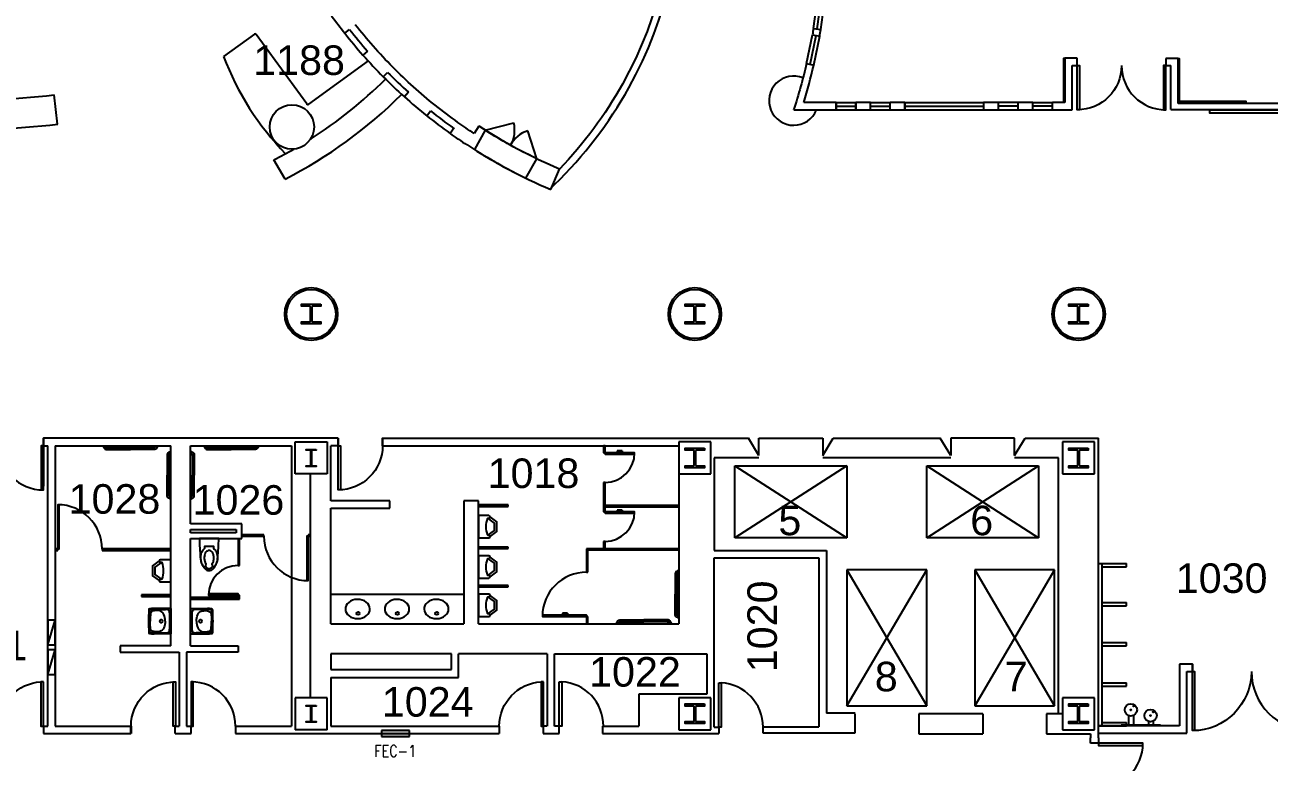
# Model space of a CAD drawing. Header units: inches. Extents: x 283 to 7662, y 1515 to 4754.
# Drawn here: x 5050 to 6062, y 3058 to 3657 of the extents above; entities that cross this region are included whole.
import ezdxf
from ezdxf.enums import TextEntityAlignment as Align

# ---------------------------------------------------------------- set-up
doc = ezdxf.new("R2010")
doc.units = ezdxf.units.IN
doc.header["$LTSCALE"] = 150
doc.header["$MEASUREMENT"] = 0
doc.layers.get('0').update_dxf_attribs({"linetype": 'CONTINUOUS'})
for name, color, linetype in [('A-ANNO-TEXT', 4, 'CONTINUOUS'), ('A-ANNO-TEXT-STAIR', 4, 'CONTINUOUS'), ('A-COLS', 5, 'CONTINUOUS'), ('A-DOOR', 2, 'CONTINUOUS'), ('A-FLOR-CASE', 3, 'CONTINUOUS'), ('A-FLOR-EVTR', 2, 'CONTINUOUS'), ('A-FLOR-PFIX', 2, 'CONTINUOUS'), ('A-GLAZ', 2, 'CONTINUOUS'), ('A-GLAZ-SILL', 1, 'CONTINUOUS'), ('A-WALL-FULL', 6, 'CONTINUOUS'), ('A-WALL-PRHT', 3, 'CONTINUOUS'), ('E-PANL', 2, 'CONTINUOUS'), ('X-EQPM-PROT', 2, 'CONTINUOUS')]:
    doc.layers.add(name, color=color, linetype=linetype)
doc.styles.add('ARIAL', font='arial.ttf')
doc.styles.add('ROMANS', font='romans')
doc.styles.get("Standard").update_dxf_attribs({"font": 'SIMPLEX.shx', "height": 9})

# ---------------------------------------------------------------- blocks, each defined once
blk = doc.blocks.new('3DOOR')
blk.add_lwpolyline([(0, 36), (2, 36), (2, 0), (0, 0)], close=True)
blk.add_arc((-0.1, 0), 36.1, 0.0689, 86.658)
blk = doc.blocks.new('TRA_Lav2')
for p, q in [((-10.2, 0), (-10.2, -13.7)), ((-10.2, 0), (10.2, 0)), ((10.2, 0), (10.2, -13.7)), ((-9.5, -13.7), (-9.5, -4.4)), ((9.5, -13.7), (9.5, -4.4)), ((9.5, -13.7), (9.5, -4.4))]:
    blk.add_line(p, q)
for points in [[(0, -4.7, 0.096281), (-5.4, -5.7, 0.241749), (-8.3, -9.1, 0.139337), (-8.1, -15.2, 0.293749), (-6.4, -16.6, 0.028065), (0, -16.9)], [(0, -4.7, -0.096281), (5.4, -5.7, -0.241749), (8.3, -9.1, -0.139337), (8.1, -15.2, -0.293749), (6.4, -16.6, -0.028065), (0, -16.9)]]:
    blk.add_lwpolyline(points, format="xyb")
blk.add_circle((0, -8), 1.25)
for centre, radius, start, end in [((-3.1, -4.4), 6.41, 162.4135, 180), ((-7.3, -3), 2, 92.7884, 162.4135), ((-0.3, -147.5), 146.6, 87.0029, 92.7884), ((7.3, -3.1), 2, 17.2242, 87.0029), ((3.1, -4.4), 6.41, 0, 17.5865), ((3.1, -4.4), 6.41, 0, 17.2242), ((11.8, -13.7), 22.1, 180, 189.2025), ((-9, -17.1), 1, 189.2025, 267.5394), ((11.8, -13.7), 21.3, 180, 187.4822), ((-8.3, -16.3), 1, 187.4822, 267.7099), ((0, 191.9), 210.1, 267.5394, 272.4606), ((0, 191.9), 209.4, 267.7099, 272.2901), ((8.3, -16.3), 1, 272.2901, 352.5178), ((8.3, -16.3), 1, 272.2901, 352.5178), ((9, -17.1), 1, 272.4606, 350.7975), ((9, -17.1), 1, 272.4606, 350.7975), ((-11.8, -13.7), 21.3, 352.5178, 0), ((-11.8, -13.7), 21.3, 352.5178, 0), ((-11.8, -13.7), 22.1, 350.7975, 0), ((-11.8, -13.7), 22.1, 350.7975, 0)]:
    blk.add_arc(centre, radius, start, end)
blk = doc.blocks.new('TRA_FIRE_EXT_CAB')
blk.add_hatch(color=256).paths.add_polyline_path([(-0.25, -1.19), (0.25, -1.19), (0.25, 1.19), (-0.25, 1.19)])
for p, q in [((-0.25, 1.19), (-0.25, -1.19)), ((0.25, 1.19), (-0.25, 1.19)), ((0.25, -1.19), (0.25, 1.19)), ((-0.25, -1.19), (0.25, -1.19))]:
    blk.add_line(p, q)
at = {"color": 0, "linetype": 'ByBlock', "width": 0.8, "flags": 4}
blk.add_attdef('FIRE', text='', height=1, rotation=90, dxfattribs=at).set_placement((1.96, 0.01), align=Align.CENTER)
blk = doc.blocks.new('I_PLUMB_WC_FLUSH - WALL_P')
for p, q in [((0, 7.9), (0, -7.9)), ((20.7, -2.5), (20.7, -2.5)), ((23.4, -3.6), (23.4, -3.6))]:
    blk.add_line(p, q)
for points in [[(15.8, -6.9, -0.074934), (12.1, -6.3, -0.085426), (9.3, -4.9, -0.066386), (7.9, -3.5), (6.3, -3.5), (6.3, 3.5), (7.9, 3.5, -0.066386), (9.3, 4.9, -0.085426), (12.1, 6.3, -0.111314), (17.6, 6.8)], [(23.3, 4, -0.562484), (23.1, 3.2), (20.9, 2.5, -0.238976), (20.4, 2.5, 0.08035), (18.6, 3.5, 0.074934), (15.8, 3.9, 0.074934), (13, 3.5, 0.085426), (11, 2.5, 0.066386), (10.2, 1.6, 0.330534), (10.2, -1.6, 0.066386), (11, -2.5, 0.085426), (13, -3.5, 0.074934), (15.8, -3.9, 0.074934), (18.6, -3.5, 0.08035), (20.4, -2.5, -0.238976), (20.9, -2.5), (23.1, -3.2, -0.549653), (23.3, -4)]]:
    blk.add_lwpolyline(points, format="xyb")
for centre, radius, start, end in [((-4.5, -220.8), 228.7, 84.9748, 88.8652), ((15.1, -6.9), 14, 48.3948, 88.5522), ((15.8, -5.5), 12.4, 72.8584, 90), ((16.6, -2.8), 9.56, 53.3275, 72.8584), ((17.9, -1.1), 7.43, 43.4258, 53.3275), ((15.3, -6.6), 12, 47.5091, 53.1208), ((21.4, 0), 3.07, 312.4904, 47.5096), ((21.3, 0), 4.72, 312.1938, 48.1115), ((-4.5, 220.8), 228.7, 271.1348, 275.0252), ((15.1, 6.9), 13.9, 271.5086, 311.8235), ((15.8, 5.5), 12.4, 270, 287.1416), ((16.6, 2.8), 9.56, 287.1416, 306.6725), ((17.9, 1.1), 7.43, 306.6725, 316.5742), ((15.3, 6.6), 12, 306.8792, 312.4909)]:
    blk.add_arc(centre, radius, start, end)
blk = doc.blocks.new('*U86')
at = {"layer": 'A-FLOR-PFIX', "color": 2, "linetype": 'Continuous', "lineweight": -3}
blk.add_blockref('I_PLUMB_WC_FLUSH - WALL_P', (0, 0), dxfattribs=at)
blk = doc.blocks.new('I_PLUMB_URINAL_WALL-HUNG_P')
at = {"color": 0, "linetype": 'ByBlock', "lineweight": -2}
blk.add_lwpolyline([(8.5, -7), (7.8, -7, -0.317923), (7.4, -6.7, -0.171412), (7.4, 6.7, -0.317923), (7.8, 7), (8.5, 7, 1), (8.5, 9), (0, 9), (0, -9), (8.5, -9, 1)], format="xyb", close=True, dxfattribs=at)
for points in [[(7.6, -6.9), (13, -3), (13, 3), (7.6, 6.9)], [(9.5, -8), (15, -4), (15, 4), (9.5, 8)]]:
    blk.add_lwpolyline(points, dxfattribs=at)
at = {"color": 0, "linetype": 'ByBlock', "lineweight": -2, "flags": 9}
for tag, p in [('FU_HOT', (0, -9)), ('FU_COLD', (0, -9)), ('FIXT_CODE', (0.1, -9)), ('FU_TOTAL', (0.1, -9)), ('FU_WASTE', (0.1, -9))]:
    blk.add_attdef(tag, p, '', height=0.01, rotation=90, dxfattribs=at)

msp = doc.modelspace()

# ---------------------------------------------------------------- linework, layer by layer
at = {"layer": 'A-COLS'}
for p, q in [((5270, 3292), (5270, 3318)), ((5270, 3318), (5296, 3318)), ((5296, 3318), (5296, 3292)), ((5608, 3318), (5582, 3318)), ((5582, 3318), (5582, 3292)), ((5608, 3292), (5608, 3318)), ((5894, 3318), (5894, 3292)), ((5920, 3318), (5894, 3318)), ((5920, 3292), (5920, 3318)), ((5296, 3292), (5270, 3292)), ((5582, 3292), (5608, 3292)), ((5894, 3292), (5920, 3292)), ((5270, 3110), (5270, 3084)), ((5296, 3110), (5270, 3110)), ((5296, 3084), (5296, 3110)), ((5582, 3110), (5582, 3084)), ((5608, 3110), (5582, 3110)), ((5608, 3084), (5608, 3110)), ((5894, 3110), (5894, 3084)), ((5920, 3110), (5894, 3110)), ((5920, 3084), (5920, 3110)), ((5296, 3084), (5270, 3084)), ((5582, 3084), (5608, 3084)), ((5894, 3084), (5920, 3084))]:
    msp.add_line(p, q, dxfattribs=at)
for points in [[(5290.9, 3430), (5290.9, 3428.3), (5284.2, 3428.3, 0.414214), (5283.5, 3427.6), (5283.5, 3416.4, 0.414214), (5284.2, 3415.7), (5290.9, 3415.7), (5290.9, 3414), (5275.1, 3414), (5275.1, 3415.7), (5281.8, 3415.7, 0.414214), (5282.5, 3416.4), (5282.5, 3427.6, 0.414214), (5281.8, 3428.3), (5275.1, 3428.3), (5275.1, 3430)], [(5602.9, 3430), (5602.9, 3428.3), (5596.2, 3428.3, 0.414214), (5595.5, 3427.6), (5595.5, 3416.4, 0.414214), (5596.2, 3415.7), (5602.9, 3415.7), (5602.9, 3414), (5587.1, 3414), (5587.1, 3415.7), (5593.8, 3415.7, 0.414214), (5594.5, 3416.4), (5594.5, 3427.6, 0.414214), (5593.8, 3428.3), (5587.1, 3428.3), (5587.1, 3430)], [(5914.9, 3430), (5914.9, 3428.3), (5908.2, 3428.3, 0.414214), (5907.5, 3427.6), (5907.5, 3416.4, 0.414214), (5908.2, 3415.7), (5914.9, 3415.7), (5914.9, 3414), (5899.1, 3414), (5899.1, 3415.7), (5905.8, 3415.7, 0.414214), (5906.5, 3416.4), (5906.5, 3427.6, 0.414214), (5905.8, 3428.3), (5899.1, 3428.3), (5899.1, 3430)], [(5287, 3311.8), (5287, 3311.3), (5283.9, 3311.3, 0.414214), (5283.2, 3310.5), (5283.2, 3299.5, 0.414214), (5283.9, 3298.7), (5287, 3298.7), (5287, 3298.2), (5279, 3298.2), (5279, 3298.7), (5282.1, 3298.7, 0.414214), (5282.8, 3299.5), (5282.8, 3310.5, 0.414214), (5282.1, 3311.3), (5279, 3311.3), (5279, 3311.8)], [(5602.9, 3313), (5602.9, 3311.3), (5596.2, 3311.3, 0.414214), (5595.5, 3310.6), (5595.5, 3299.4, 0.414214), (5596.2, 3298.7), (5602.9, 3298.7), (5602.9, 3297), (5587.1, 3297), (5587.1, 3298.7), (5593.8, 3298.7, 0.414214), (5594.5, 3299.4), (5594.5, 3310.6, 0.414214), (5593.8, 3311.3), (5587.1, 3311.3), (5587.1, 3313)], [(5914.9, 3313), (5914.9, 3311.3), (5908.2, 3311.3, 0.414214), (5907.5, 3310.6), (5907.5, 3299.4, 0.414214), (5908.2, 3298.7), (5914.9, 3298.7), (5914.9, 3297), (5899.1, 3297), (5899.1, 3298.7), (5905.8, 3298.7, 0.414214), (5906.5, 3299.4), (5906.5, 3310.6, 0.414214), (5905.8, 3311.3), (5899.1, 3311.3), (5899.1, 3313)], [(5287, 3103.8), (5287, 3103.3), (5283.9, 3103.3, 0.414214), (5283.2, 3102.5), (5283.2, 3091.5, 0.414214), (5283.9, 3090.7), (5287, 3090.7), (5287, 3090.2), (5279, 3090.2), (5279, 3090.7), (5282.1, 3090.7, 0.414214), (5282.8, 3091.5), (5282.8, 3102.5, 0.414214), (5282.1, 3103.3), (5279, 3103.3), (5279, 3103.8)], [(5602.9, 3105), (5602.9, 3103.3), (5596.2, 3103.3, 0.414214), (5595.5, 3102.6), (5595.5, 3091.4, 0.414214), (5596.2, 3090.7), (5602.9, 3090.7), (5602.9, 3089), (5587.1, 3089), (5587.1, 3090.7), (5593.8, 3090.7, 0.414214), (5594.5, 3091.4), (5594.5, 3102.6, 0.414214), (5593.8, 3103.3), (5587.1, 3103.3), (5587.1, 3105)], [(5914.9, 3105), (5914.9, 3103.3), (5908.2, 3103.3, 0.414214), (5907.5, 3102.6), (5907.5, 3091.4, 0.414214), (5908.2, 3090.7), (5914.9, 3090.7), (5914.9, 3089), (5899.1, 3089), (5899.1, 3090.7), (5905.8, 3090.7, 0.414214), (5906.5, 3091.4), (5906.5, 3102.6, 0.414214), (5905.8, 3103.3), (5899.1, 3103.3), (5899.1, 3105)]]:
    msp.add_lwpolyline(points, format="xyb", close=True, dxfattribs=at)
for centre, radius in [((5283, 3422), 21.5), ((5283, 3422), 20), ((5595, 3422), 21.5), ((5595, 3422), 20), ((5907, 3422), 21.5), ((5907, 3422), 20)]:
    msp.add_circle(centre, radius, dxfattribs=at)
at = {"layer": 'A-DOOR'}
msp.add_line((5065.3, 3318), (5065.3, 3282), dxfattribs=at)
for points in [[(5905.9, 3624), (5907.6, 3624), (5907.6, 3588), (5905.9, 3588)], [(5977.9, 3624), (5976.1, 3624), (5976.1, 3588), (5977.9, 3588)], [(5065.3, 3315), (5063.6, 3315), (5063.6, 3279), (5065.3, 3279)], [(5305.1, 3315), (5306.8, 3315), (5306.8, 3279), (5305.1, 3279)], [(5999.5, 3131.3), (6001.2, 3131.3), (6001.2, 3083.3), (5999.5, 3083.3)], [(5172.6, 3087), (5170.8, 3087), (5170.8, 3123), (5172.6, 3123)], [(5185.5, 3087), (5187.2, 3087), (5187.2, 3123), (5185.5, 3123)], [(5923.3, 3073), (5923.3, 3071.3), (5959.3, 3071.3), (5959.3, 3073)]]:
    msp.add_lwpolyline(points, close=True, dxfattribs=at)
at = {"layer": 'A-DOOR', "extrusion": (0, 0, -1)}
for centre, radius, start, end in [((-5905.9, 3624), 36, 180, 270), ((-5305.1, 3315), 36, 180, 270), ((-5999.5, 3131.3), 48, 180, 270), ((-5172.6, 3087), 36, 0, 90)]:
    msp.add_arc(centre, radius, start, end, dxfattribs=at)
at = {"layer": 'A-DOOR'}
for centre, radius, start, end in [((5977.9, 3624), 36, 180, 270), ((5065.3, 3315), 36, 180, 270), ((6095.5, 3131.3), 48, 180, 270), ((5185.5, 3087), 36, 0, 90), ((5923.3, 3073), 36, 270, 0)]:
    msp.add_arc(centre, radius, start, end, dxfattribs=at)
at = {"layer": 'A-FLOR-CASE'}
for p, q in [((5236.9, 3649.6), (5211.8, 3631.4)), ((5279.4, 3592.9), (5238.3, 3649.4)), ((5329.4, 3627.8), (5280.8, 3592.6)), ((5424.5, 3571.5), (5447.7, 3577.4)), ((5466.4, 3548.2), (5459.1, 3571.1)), ((5261.8, 3531.8), (5252.7, 3547.3)), ((5923.2, 3219.1), (5946, 3219.1)), ((5926.2, 3087.3), (5926.2, 3219.1)), ((5946, 3216.4), (5946, 3219.1)), ((5926.2, 3216.4), (5946, 3216.4)), ((5926.2, 3187.5), (5946, 3187.5)), ((5946, 3184.7), (5946, 3187.5)), ((5926.2, 3184.7), (5946, 3184.7)), ((5926.2, 3155), (5946, 3155)), ((5926.2, 3152.3), (5946, 3152.3)), ((5946, 3152.3), (5946, 3155)), ((5926.2, 3122.3), (5946, 3122.3)), ((5926.2, 3119.5), (5946, 3119.5)), ((5946, 3119.5), (5946, 3122.3)), ((5923.2, 3087.3), (5946, 3087.3)), ((5926.2, 3090), (5946, 3090)), ((5946, 3087.3), (5946, 3090))]:
    msp.add_line(p, q, dxfattribs=at)
for points in [[(5895.9, 3594.2), (5894.9, 3594.2), (5894.9, 3630), (5895.9, 3630)], [(5988.9, 3594.2), (5987.9, 3594.2), (5987.9, 3629.9), (5988.9, 3629.9)], [(5988.9, 3594.2), (5988.9, 3595.2), (6043, 3595.2), (6043, 3594.2)], [(6397.6, 3585.2), (6013.6, 3585.2), (6013.6, 3588), (6397.6, 3588)]]:
    msp.add_lwpolyline(points, close=True, dxfattribs=at)
msp.add_lwpolyline([(5466.4, 3548.2, -0.029593), (5424.5, 3571.5), (5415.8, 3555.8, 0.031228), (5457.6, 3532.5)], format="xyb", close=True, dxfattribs=at)
msp.add_circle((5267.4, 3574.1), 18, dxfattribs=at)
for centre, radius, start, end in [((5237.5, 3648.8), 1, 36, 124.8691), ((5639.5, 3910.8), 419.8, 218.3479, 221.5104), ((5426.6, 3712.6), 229.6, 200.7158, 224.2733), ((5092.3, 3864.5), 355.4, 302.3578, 314.9577), ((5639.5, 3910.8), 419.8, 224.7978, 228.0373), ((5092.3, 3864.5), 373.4, 296.988, 315.012), ((5280.2, 3593.4), 1, 211.5122, 306), ((5639.5, 3910.8), 419.8, 231.2856, 234.5404), ((5424.5, 3571.5), 24, 329.1971, 14.1971), ((5466.4, 3548.2), 24, 107.586, 152.586), ((5062.9, 3917.5), 416, 297.1456, 299.7017)]:
    msp.add_arc(centre, radius, start, end, dxfattribs=at)
at = {"layer": 'A-FLOR-EVTR'}
for p, q in [((5627.5, 3298.5), (5718.5, 3298.5)), ((5627.5, 3240), (5627.5, 3298.5)), ((5627.5, 3298.5), (5718.5, 3240)), ((5718.5, 3298.5), (5627.5, 3240)), ((5718.5, 3298.5), (5718.5, 3240)), ((5783.5, 3298.5), (5874.5, 3298.5)), ((5783.5, 3240), (5783.5, 3298.5)), ((5783.5, 3240), (5874.5, 3298.5)), ((5783.5, 3298.5), (5874.5, 3240)), ((5874.5, 3298.5), (5874.5, 3240)), ((5718.5, 3240), (5627.5, 3240)), ((5874.5, 3240), (5783.5, 3240)), ((5718.5, 3214), (5718.5, 3103.5)), ((5783.5, 3214), (5718.5, 3214)), ((5718.5, 3214), (5783.5, 3103.5)), ((5718.5, 3103.5), (5783.5, 3214)), ((5783.5, 3103.5), (5783.5, 3214)), ((5822.5, 3214), (5822.5, 3103.5)), ((5887.5, 3214), (5822.5, 3214)), ((5887.5, 3214), (5822.5, 3103.5)), ((5822.5, 3214), (5887.5, 3103.5)), ((5887.5, 3103.5), (5887.5, 3214)), ((5718.5, 3103.5), (5783.5, 3103.5)), ((5822.5, 3103.5), (5887.5, 3103.5))]:
    msp.add_line(p, q, dxfattribs=at)
at = {"layer": 'A-FLOR-PFIX'}
for p, q in [((5522, 3315), (5520.8, 3315)), ((5520.8, 3315), (5520.8, 3309.1)), ((5520.8, 3309.1), (5522, 3309.1)), ((5522, 3309.1), (5522, 3315)), ((5531.8, 3310.9), (5531.8, 3309.9)), ((5535.8, 3310.9), (5531.8, 3310.9)), ((5531.8, 3310.9), (5531.8, 3309.9)), ((5535.8, 3310.9), (5531.8, 3310.9)), ((5535.8, 3309.9), (5531.8, 3309.9)), ((5535.8, 3309.9), (5531.8, 3309.9)), ((5533.3, 3309.9), (5533.3, 3309.1)), ((5533.3, 3309.9), (5533.3, 3309.1)), ((5534.3, 3309.9), (5534.3, 3309.1)), ((5534.3, 3309.9), (5534.3, 3309.1)), ((5535.8, 3310.9), (5535.8, 3309.9)), ((5535.8, 3310.9), (5535.8, 3309.9)), ((5522, 3285.1), (5520.8, 3285.1)), ((5520.8, 3285.1), (5520.8, 3266.4)), ((5522, 3266.4), (5522, 3285.1)), ((5443.1, 3266.9), (5419.1, 3266.9)), ((5419.1, 3266.9), (5419.1, 3265.6)), ((5419.1, 3265.6), (5443.1, 3265.6)), ((5443.1, 3265.6), (5443.1, 3266.9)), ((5582, 3266.4), (5520.8, 3266.4)), ((5520.8, 3266.4), (5522, 3266.4)), ((5520.8, 3266.4), (5520.8, 3261.2)), ((5520.8, 3261.2), (5522, 3261.2)), ((5522, 3265.2), (5582, 3265.2)), ((5522, 3261.2), (5522, 3265.2)), ((5531.8, 3262.5), (5531.8, 3261.5)), ((5535.8, 3262.5), (5531.8, 3262.5)), ((5531.8, 3262.5), (5531.8, 3261.5)), ((5535.8, 3262.5), (5531.8, 3262.5)), ((5535.8, 3261.5), (5531.8, 3261.5)), ((5535.8, 3261.5), (5531.8, 3261.5)), ((5533.3, 3261.5), (5533.3, 3260.8)), ((5533.3, 3261.5), (5533.3, 3260.8)), ((5534.3, 3261.5), (5534.3, 3260.8)), ((5534.3, 3261.5), (5534.3, 3260.8)), ((5535.8, 3262.5), (5535.8, 3261.5)), ((5535.8, 3262.5), (5535.8, 3261.5)), ((5223.6, 3239.5), (5223.6, 3217.5)), ((5224.8, 3217.5), (5224.8, 3239.5)), ((5244.6, 3242.5), (5226.6, 3242.5)), ((5226.6, 3241.3), (5244.6, 3241.3)), ((5244.6, 3241.3), (5244.6, 3242.5)), ((5282.6, 3242.5), (5280.6, 3242.5)), ((5280.6, 3242.5), (5280.6, 3241.3)), ((5280.6, 3241.3), (5282.6, 3241.3)), ((5282.6, 3241.3), (5282.6, 3242.5)), ((5077, 3231), (5075, 3231)), ((5075, 3231), (5075, 3229.8)), ((5075, 3229.8), (5077, 3229.8)), ((5077, 3229.8), (5077, 3231)), ((5169, 3231), (5113, 3231)), ((5113, 3231), (5113, 3229.8)), ((5113, 3229.8), (5169, 3229.8)), ((5169, 3229.8), (5169, 3231)), ((5443.1, 3232.6), (5419.1, 3232.6)), ((5419.1, 3232.6), (5419.1, 3231.4)), ((5419.1, 3231.4), (5443.1, 3231.4)), ((5443.1, 3231.4), (5443.1, 3232.6)), ((5582, 3231.2), (5507, 3231.2)), ((5507, 3231.2), (5507, 3212.2)), ((5508, 3230.2), (5582, 3230.2)), ((5508, 3212.2), (5508, 3230.2)), ((5522, 3237.2), (5520.8, 3237.2)), ((5520.8, 3237.2), (5520.8, 3231.2)), ((5520.8, 3231.2), (5522, 3231.2)), ((5522, 3231.2), (5522, 3237.2)), ((5223.6, 3217.5), (5224.8, 3217.5)), ((5507, 3212.2), (5508, 3212.2)), ((5443.1, 3201.4), (5419.1, 3201.4)), ((5419.1, 3201.4), (5419.1, 3200.2)), ((5419.1, 3200.2), (5443.1, 3200.2)), ((5443.1, 3200.2), (5443.1, 3201.4)), ((5169, 3193.8), (5145, 3193.8)), ((5145, 3193.8), (5145, 3192.5)), ((5145, 3192.5), (5169, 3192.5)), ((5223.6, 3191.5), (5185, 3191.5)), ((5185, 3190.3), (5224.8, 3190.3)), ((5224.8, 3193.5), (5223.6, 3193.5)), ((5223.6, 3193.5), (5223.6, 3191.5)), ((5224.8, 3190.3), (5224.8, 3193.5)), ((5299.1, 3194.2), (5407.1, 3194.2)), ((5185, 3182.5), (5198.7, 3182.5)), ((5185, 3182.5), (5185, 3162)), ((5198.7, 3181.8), (5189.4, 3181.8)), ((5487.3, 3178.9), (5487.3, 3177.9)), ((5491.3, 3178.9), (5487.3, 3178.9)), ((5487.3, 3178.9), (5487.3, 3177.9)), ((5491.3, 3178.9), (5487.3, 3178.9)), ((5491.3, 3177.9), (5487.3, 3177.9)), ((5491.3, 3177.9), (5487.3, 3177.9)), ((5488.8, 3177.9), (5488.8, 3177.1)), ((5488.8, 3177.9), (5488.8, 3177.1)), ((5489.8, 3177.9), (5489.8, 3177.1)), ((5489.8, 3177.9), (5489.8, 3177.1)), ((5491.3, 3178.9), (5491.3, 3177.9)), ((5491.3, 3178.9), (5491.3, 3177.9)), ((5508, 3176.2), (5507, 3176.2)), ((5507, 3176.2), (5507, 3170.2)), ((5507, 3170.2), (5508, 3170.2)), ((5508, 3170.2), (5508, 3176.2)), ((5185, 3162), (5198.7, 3162)), ((5198.7, 3162.8), (5189.4, 3162.8)), ((5198.7, 3162.8), (5189.4, 3162.8)), ((5951.7, 3095.7), (5951.7, 3087.9)), ((5973.7, 3087.9), (5941.7, 3087.9)), ((5941.7, 3087.9), (5941.7, 3087.2)), ((5947.7, 3095.6), (5947.7, 3087.9)), ((5963.7, 3090.9), (5963.7, 3087.9)), ((5967.7, 3091), (5967.7, 3087.9)), ((5973.7, 3087.9), (5973.7, 3087.2))]:
    msp.add_line(p, q, dxfattribs=at)
for points in [[(5113.5, 3315), (5113.5, 3314.5), (5113.8, 3314.3), (5116.3, 3314.3), (5116.5, 3314.5), (5116.5, 3315)], [(5158.5, 3315), (5158.5, 3314.5), (5158.3, 3314.3), (5155.8, 3314.3), (5155.5, 3314.5), (5155.5, 3315)], [(5169, 3310.5), (5168.5, 3310.5), (5168.3, 3310.3), (5168.3, 3307.8), (5168.5, 3307.5), (5169, 3307.5)], [(5185, 3310.5), (5185.5, 3310.5), (5185.8, 3310.3), (5185.8, 3307.8), (5185.5, 3307.5), (5185, 3307.5)], [(5195.5, 3315), (5195.5, 3314.5), (5195.8, 3314.3), (5198.3, 3314.3), (5198.5, 3314.5), (5198.5, 3315)], [(5240.5, 3315), (5240.5, 3314.5), (5240.3, 3314.3), (5237.8, 3314.3), (5237.5, 3314.5), (5237.5, 3315)], [(5169, 3271.5), (5168.5, 3271.5), (5168.3, 3271.8), (5168.3, 3274.3), (5168.5, 3274.5), (5169, 3274.5)], [(5185, 3271.5), (5185.5, 3271.5), (5185.8, 3271.8), (5185.8, 3274.3), (5185.5, 3274.5), (5185, 3274.5)], [(5159.5, 3221.3), (5154, 3217.3), (5154, 3209.3), (5159.5, 3205.3)], [(5161.5, 3220.2), (5156, 3216.2), (5156, 3210.3), (5161.5, 3206.3)], [(5582, 3213.7), (5581.5, 3213.7), (5581.3, 3213.4), (5581.3, 3210.9), (5581.5, 3210.7), (5582, 3210.7)], [(5582, 3174.7), (5581.5, 3174.7), (5581.3, 3174.9), (5581.3, 3177.4), (5581.5, 3177.7), (5582, 3177.7)], [(5531.1, 3170.3), (5531.1, 3170.8), (5531.4, 3171), (5533.9, 3171), (5534.1, 3170.8), (5534.1, 3170.3)], [(5576.1, 3170.3), (5576.1, 3170.8), (5575.9, 3171), (5573.4, 3171), (5573.1, 3170.8), (5573.1, 3170.3)]]:
    msp.add_lwpolyline(points, dxfattribs=at)
for points in [[(5114.3, 3314.3), (5114.3, 3314, 0.414214), (5116.3, 3312), (5136, 3312)], [(5115.8, 3314.3), (5115.8, 3314, 0.414214), (5116.3, 3313.5), (5136, 3313.5)], [(5156.3, 3314.3), (5156.3, 3314, -0.414214), (5155.8, 3313.5), (5136, 3313.5)], [(5157.8, 3314.3), (5157.8, 3314, -0.414214), (5155.8, 3312), (5136, 3312)], [(5168.3, 3309.8), (5168, 3309.8, 0.414214), (5166, 3307.8), (5166, 3291)], [(5168.3, 3308.3), (5168, 3308.3, 0.414214), (5167.5, 3307.8), (5167.5, 3291)], [(5185.8, 3309.8), (5186, 3309.8, -0.414214), (5188, 3307.8), (5188, 3291)], [(5185.8, 3308.3), (5186, 3308.3, -0.414214), (5186.5, 3307.8), (5186.5, 3291)], [(5196.3, 3314.3), (5196.3, 3314, 0.414214), (5198.3, 3312), (5218, 3312)], [(5197.8, 3314.3), (5197.8, 3314, 0.414214), (5198.3, 3313.5), (5218, 3313.5)], [(5239.8, 3314.3), (5239.8, 3314, -0.414214), (5237.8, 3312), (5218, 3312)], [(5238.3, 3314.3), (5238.3, 3314, -0.414214), (5237.8, 3313.5), (5218, 3313.5)], [(5168.3, 3272.3), (5168, 3272.3, -0.414214), (5166, 3274.3), (5166, 3291)], [(5168.3, 3273.8), (5168, 3273.8, -0.414214), (5167.5, 3274.3), (5167.5, 3291)], [(5185.8, 3272.3), (5186, 3272.3, 0.414214), (5188, 3274.3), (5188, 3291)], [(5185.8, 3273.8), (5186, 3273.8, 0.414214), (5186.5, 3274.3), (5186.5, 3291)], [(5581.3, 3212.9), (5581, 3212.9, 0.414214), (5579, 3210.9), (5579, 3194.2)], [(5581.3, 3211.4), (5581, 3211.4, 0.414214), (5580.5, 3210.9), (5580.5, 3194.2)], [(5581.3, 3175.4), (5581, 3175.4, -0.414214), (5579, 3177.4), (5579, 3194.2)], [(5581.3, 3176.9), (5581, 3176.9, -0.414214), (5580.5, 3177.4), (5580.5, 3194.2)], [(5189.7, 3172.3, -0.096281), (5190.8, 3177.7, -0.241749), (5194.2, 3180.6, -0.139337), (5200.2, 3180.3, -0.293749), (5201.6, 3178.7, -0.028065), (5202, 3172.3)], [(5189.7, 3172.3, 0.096281), (5190.8, 3166.9, 0.241749), (5194.2, 3164, 0.139337), (5200.2, 3164.2, 0.293749), (5201.6, 3165.9, 0.028065), (5202, 3172.3)], [(5531.9, 3171), (5531.9, 3171.3, -0.414214), (5533.9, 3173.3), (5553.6, 3173.3)], [(5533.4, 3171), (5533.4, 3171.3, -0.414214), (5533.9, 3171.8), (5553.6, 3171.8)], [(5575.4, 3171), (5575.4, 3171.3, 0.414214), (5573.4, 3173.3), (5553.6, 3173.3)], [(5573.9, 3171), (5573.9, 3171.3, 0.414214), (5573.4, 3171.8), (5553.6, 3171.8)]]:
    msp.add_lwpolyline(points, format="xyb", dxfattribs=at)
for points in [[(5522, 3309.1), (5522, 3308.1), (5546, 3308.1), (5546, 3309.1)], [(5077, 3231), (5078, 3231), (5078, 3267), (5077, 3267)], [(5522, 3261.2), (5522, 3260.2), (5546, 3260.2), (5546, 3261.2)], [(5280.6, 3241.3), (5279.6, 3241.3), (5279.6, 3205.3), (5280.6, 3205.3)], [(5223.6, 3193.5), (5223.6, 3194.5), (5199.6, 3194.5), (5199.6, 3193.5)], [(5507, 3176.2), (5507, 3177.2), (5471, 3177.2), (5471, 3176.2)]]:
    msp.add_lwpolyline(points, close=True, dxfattribs=at)
for points in [[(5160.5, 3220.3), (5161.3, 3220.3, -0.317923), (5161.6, 3220, -0.171412), (5161.6, 3206.5, -0.317923), (5161.3, 3206.3), (5160.5, 3206.3, 1), (5160.5, 3204.3), (5169, 3204.3), (5169, 3222.3), (5160.5, 3222.3, 1)], [(5952.7, 3103.2), (5951.7, 3102.9, -0.666667), (5951.6, 3103.6), (5952.7, 3103.7, -0.5), (5952.7, 3103.2)], [(5968.7, 3098.5), (5967.7, 3098.2, -0.666667), (5967.6, 3099), (5968.7, 3099, -0.5), (5968.7, 3098.5)]]:
    msp.add_lwpolyline(points, format="xyb", close=True, dxfattribs=at)
for centre, radius in [((5321.1, 3178.6), 1.25), ((5353.1, 3178.6), 1.25), ((5385.1, 3178.6), 1.25), ((5193, 3172.3), 1.25), ((5949.5, 3100.2), 5), ((5949.5, 3100.2), 0.378), ((5965.5, 3095.5), 5), ((5965.5, 3095.5), 0.378)]:
    msp.add_circle(centre, radius, dxfattribs=at)
for centre, radius, start, end in [((5522, 3309.1), 24, 270, 0), ((5077, 3231), 36, 0, 90), ((5522, 3261.2), 24, 270, 0), ((5280.6, 3241.3), 36, 180, 270), ((5223.6, 3193.5), 24, 90, 180), ((5507, 3176.2), 36, 90, 180), ((5332.5, 3172.5), 146.6, 177.2116, 182.9971), ((5188.1, 3179.6), 2, 107.5865, 177.2116), ((5189.4, 3175.4), 6.41, 90, 107.5865), ((5198.7, 3160.5), 22.1, 80.7975, 90), ((5198.7, 3160.5), 21.3, 82.5178, 90), ((5201.4, 3180.6), 1, 2.2901, 82.5178), ((5202.1, 3181.2), 1, 2.4606, 80.7975), ((4993.1, 3172.3), 209.4, 357.7099, 2.2901), ((4993.1, 3172.3), 210.1, 357.5394, 2.4606), ((5188.1, 3165), 2, 182.9971, 252.7758), ((5189.4, 3169.2), 6.41, 252.4135, 270), ((5189.4, 3169.2), 6.41, 252.7758, 270), ((5198.7, 3184.1), 21.3, 270, 277.4822), ((5198.7, 3184.1), 21.3, 270, 277.4822), ((5198.7, 3184.1), 22.1, 270, 279.2025), ((5198.7, 3184.1), 22.1, 270, 279.2025), ((5201.4, 3163.9), 1, 277.4822, 357.7099), ((5201.4, 3163.9), 1, 277.4822, 357.7099), ((5202.1, 3163.3), 1, 279.2025, 357.5394), ((5202.1, 3163.3), 1, 279.2025, 357.5394)]:
    msp.add_arc(centre, radius, start, end, dxfattribs=at)
at = {"layer": 'A-FLOR-PFIX', "extrusion": (0, 0, -1)}
for centre in [(5320.8, 3182.2), (5352.8, 3182.2), (5384.8, 3182.2)]:
    msp.add_ellipse(centre, major_axis=(10, 0.21), ratio=0.78125, start_param=4.712389, end_param=10.995574, dxfattribs=at)
at = {"layer": 'A-GLAZ'}
for p, q in [((5694.5, 3653.8), (5697.8, 3677.6)), ((5688.8, 3625), (5693.6, 3648.6)), ((5709.8, 3591), (5725.8, 3591)), ((5737.8, 3591), (5753.8, 3591)), ((5765.8, 3591), (5829.8, 3591)), ((5857.8, 3591), (5841.8, 3591)), ((5885.8, 3591), (5869.8, 3591))]:
    msp.add_line(p, q, dxfattribs=at)
at = {"layer": 'A-GLAZ-SILL'}
for p, q in [((5691.5, 3654.3), (5694.8, 3677.9)), ((5697.4, 3653.3), (5700.8, 3677.2)), ((5685.8, 3625.7), (5690.6, 3649.1)), ((5691.7, 3624.4), (5696.5, 3648)), ((5709.8, 3594), (5725.8, 3594)), ((5737.8, 3594), (5753.8, 3594)), ((5765.8, 3594), (5829.9, 3594)), ((5857.9, 3594), (5841.8, 3594)), ((5869.8, 3594), (5885.8, 3594)), ((5709.8, 3588), (5725.8, 3588)), ((5737.8, 3588), (5753.8, 3588)), ((5765.8, 3588), (5829.9, 3588)), ((5841.8, 3588), (5857.9, 3588)), ((5869.8, 3588), (5885.8, 3588))]:
    msp.add_line(p, q, dxfattribs=at)
at = {"layer": 'A-WALL-FULL'}
for p, q in [((5310.3, 3650.3), (5314.2, 3653.4)), ((5691.5, 3654.3), (5697.4, 3653.3)), ((5690.6, 3649.1), (5696.5, 3648)), ((5328.9, 3635.8), (5325.1, 3632.5)), ((5685.8, 3625.7), (5691.7, 3624.4)), ((5895.9, 3630), (5895.9, 3594)), ((5905.9, 3630), (5895.9, 3630)), ((5901.9, 3624), (5905.9, 3624)), ((5901.9, 3588), (5901.9, 3624)), ((5905.9, 3624), (5905.9, 3630)), ((5987.9, 3629.9), (5977.9, 3629.9)), ((5977.9, 3629.9), (5977.9, 3624)), ((5977.9, 3624), (5981.9, 3624)), ((5981.9, 3588.2), (5981.9, 3624)), ((5987.9, 3593.3), (5987.9, 3629.9)), ((5341.6, 3614.9), (5345.2, 3618.5)), ((5362.1, 3602.3), (5358.8, 3598.6)), ((5362.1, 3602.3), (5362.2, 3602.3)), ((5709.8, 3594), (5683.5, 3594)), ((5737.8, 3594), (5725.8, 3594)), ((5737.8, 3588), (5737.8, 3594)), ((5765.8, 3594), (5753.8, 3594)), ((5753.8, 3588), (5753.8, 3594)), ((5841.8, 3594), (5829.8, 3594)), ((5841.8, 3588), (5841.8, 3594)), ((5869.8, 3594), (5857.8, 3594)), ((5857.9, 3588), (5857.9, 3594)), ((5869.8, 3588), (5869.8, 3594)), ((5895.9, 3594), (5885.8, 3594)), ((5885.8, 3588), (5885.8, 3594)), ((6117.4, 3593.3), (5987.9, 3593.3)), ((5377, 3583.2), (5380.1, 3587.1)), ((5675.4, 3588), (5709.8, 3588)), ((5725.8, 3588), (5737.8, 3588)), ((5753.8, 3588), (5765.8, 3588)), ((5829.8, 3588), (5841.8, 3588)), ((5857.8, 3588), (5869.8, 3588)), ((5885.8, 3588), (5901.9, 3588)), ((5981.9, 3588.2), (6431.3, 3588.2)), ((5399.2, 3573.3), (5396, 3568.8)), ((5398.9, 3572.9), (5398.9, 3572.9)), ((5419.4, 3574.8), (5415.5, 3568.8)), ((5477.9, 3523.3), (5484.9, 3539.9)), ((5477.1, 3523.6), (5480.9, 3527.3)), ((5305, 3321), (5065.3, 3321)), ((5065.3, 3315), (5065.3, 3321)), ((5305, 3321), (5305, 3315)), ((5341, 3321), (5638.5, 3321)), ((5341, 3321), (5341, 3315)), ((5647, 3307), (5638.5, 3321)), ((5647, 3307), (5647, 3321)), ((5647, 3321), (5699, 3321)), ((5699, 3307), (5707.5, 3321)), ((5699, 3321), (5699, 3307)), ((5707.5, 3321), (5794.5, 3321)), ((5803, 3307), (5794.5, 3321)), ((5855, 3321), (5803, 3321)), ((5803, 3321), (5803, 3307)), ((5855, 3307), (5863.5, 3321)), ((5855, 3307), (5855, 3321)), ((5863.5, 3321), (5923.2, 3321)), ((5923.2, 3077.5), (5923.2, 3321)), ((5065.3, 3315), (5069, 3315)), ((5069, 3087), (5069, 3315)), ((5075, 3315), (5074.9, 3087)), ((5075, 3315), (5169, 3315)), ((5169, 3152.3), (5169, 3315)), ((5185, 3315), (5267, 3315)), ((5185, 3251.5), (5185, 3315)), ((5267, 3315), (5267, 3087)), ((5305, 3315), (5299.1, 3315)), ((5299.1, 3270.2), (5299.1, 3315)), ((5341, 3315), (5579, 3315)), ((5341, 3315), (5582, 3315)), ((5647, 3305), (5610.8, 3305)), ((5610.8, 3305), (5610.8, 3229.7)), ((5803, 3305), (5699, 3305)), ((5890.7, 3305), (5855, 3305)), ((5890.7, 3096.8), (5890.7, 3305)), ((5282.6, 3110), (5282.6, 3292)), ((5582, 3292), (5582, 3170.2)), ((5347.1, 3270.2), (5299.1, 3270.2)), ((5347.1, 3264.2), (5347.1, 3270.2)), ((5419.1, 3270.1), (5407.1, 3270.1)), ((5407.1, 3270.1), (5407.1, 3170.2)), ((5419.1, 3170.2), (5419.1, 3270.1)), ((5299.1, 3170.2), (5299.1, 3264.2)), ((5299.1, 3264.2), (5347.1, 3264.2)), ((5226.6, 3251.5), (5185, 3251.5)), ((5226.6, 3239.5), (5226.6, 3251.5)), ((5185, 3246.9), (5221.9, 3246.9)), ((5185, 3244.1), (5185, 3246.9)), ((5221.9, 3244.1), (5185, 3244.1)), ((5185, 3152.3), (5185, 3239.5)), ((5185, 3239.5), (5226.6, 3239.5)), ((5221.9, 3246.9), (5221.9, 3244.1)), ((5610.8, 3229.7), (5701.9, 3229.7)), ((5701.9, 3229.7), (5701.9, 3097.4)), ((5610.8, 3086.2), (5610.8, 3223.7)), ((5610.8, 3223.7), (5695.9, 3223.7)), ((5695.9, 3223.7), (5695.9, 3086.4)), ((5299.1, 3170.2), (5407.1, 3170.2)), ((5419.1, 3170.2), (5582, 3170.2)), ((5169, 3152.3), (5127.6, 3152.3)), ((5127.6, 3152.3), (5127.6, 3147)), ((5127.6, 3147), (5175.6, 3147)), ((5175.6, 3147), (5175.6, 3087)), ((5181.6, 3147), (5181.6, 3087)), ((5223.6, 3147), (5181.6, 3147)), ((5185, 3152.3), (5223.6, 3152.3)), ((5223.6, 3152.3), (5223.6, 3147)), ((5397, 3145.7), (5299.1, 3145.7)), ((5299.1, 3145.7), (5299.1, 3133)), ((5397, 3133), (5397, 3145.7)), ((5474.9, 3145.7), (5402.9, 3145.7)), ((5402.9, 3126.6), (5402.9, 3145.7)), ((5474.9, 3145.7), (5474.9, 3086.9)), ((5480.8, 3145.7), (5604.6, 3145.7)), ((5480.8, 3086.9), (5480.8, 3145.7)), ((5604.6, 3145.7), (5604.6, 3113.1)), ((5989, 3137.3), (5989, 3087.3)), ((5989, 3137.3), (5989, 3131.3)), ((5999.5, 3137.3), (5989, 3137.3)), ((5999.5, 3131.3), (5999.5, 3137.3)), ((5299.1, 3133), (5397, 3133)), ((5299.1, 3126.6), (5299.1, 3087)), ((5299.1, 3126.6), (5402.9, 3126.6)), ((5995, 3081.3), (5995, 3131.3)), ((5995, 3131.3), (5999.5, 3131.3)), ((5604.6, 3113.1), (5549.5, 3113.1)), ((5549.5, 3113.1), (5549.5, 3087)), ((5725.3, 3097.4), (5701.9, 3097.4)), ((5725, 3097), (5725, 3081.3)), ((5777, 3097), (5777, 3080.6)), ((5829, 3097), (5777, 3097)), ((5829, 3097), (5829, 3080.6)), ((5881, 3097), (5881, 3080.6)), ((5894, 3097), (5881, 3097)), ((5065.3, 3087), (5065.3, 3081)), ((5065.3, 3087), (5069, 3087)), ((5074.9, 3087), (5136.5, 3087)), ((5172.5, 3087), (5175.6, 3087)), ((5172.5, 3081), (5172.5, 3087)), ((5181.6, 3087), (5185.5, 3087)), ((5185.5, 3081), (5185.5, 3087)), ((5221.5, 3087), (5221.5, 3081)), ((5221.5, 3087), (5267, 3087)), ((5299.1, 3087), (5436, 3087)), ((5436, 3087), (5436, 3081)), ((5474.7, 3086.9), (5471.6, 3086.9)), ((5471.6, 3086.9), (5471.6, 3081)), ((5484.7, 3086.9), (5480.8, 3086.9)), ((5484.7, 3081), (5484.7, 3086.9)), ((5520, 3087), (5520, 3081)), ((5520, 3087), (5549.5, 3087)), ((5610.8, 3086.2), (5614.4, 3086.2)), ((5614.4, 3086.2), (5614.4, 3081)), ((5650.5, 3086.4), (5695.9, 3086.4)), ((5650.5, 3081.3), (5650.5, 3086.4)), ((5989, 3087.3), (5923.2, 3087.3)), ((5065.3, 3081), (5136.5, 3081)), ((5172.5, 3081), (5185.5, 3081)), ((5221.5, 3081), (5436, 3081)), ((5471.6, 3081), (5484.7, 3081)), ((5520, 3081), (5614.4, 3081)), ((5725, 3081.3), (5650.5, 3081.3)), ((5777, 3080.6), (5829, 3080.6)), ((5881, 3080.6), (5916.8, 3080.6)), ((5916.8, 3080.6), (5916.8, 3077.5)), ((5916.8, 3073), (5916.8, 3077.5)), ((5923.2, 3081.3), (5995, 3081.3)), ((5923.2, 3077.5), (5923.2, 3073)), ((5923.3, 3073), (5916.8, 3073))]:
    msp.add_line(p, q, dxfattribs=at)
for points in [[(5709.8, 3588), (5709.8, 3588), (5709.8, 3594), (5709.8, 3594)], [(5725.8, 3588), (5725.9, 3588), (5725.9, 3594), (5725.8, 3594)], [(5765.8, 3588), (5765.8, 3588), (5765.8, 3594), (5765.8, 3594)], [(5829.8, 3588), (5829.9, 3588), (5829.9, 3594), (5829.8, 3594)], [(5065.3, 3321), (5065.3, 3321), (5065.3, 3315), (5065.3, 3315)], [(5305.1, 3321), (5305, 3321), (5305, 3315), (5305.1, 3315)], [(5341.1, 3321), (5341.1, 3321), (5341.1, 3315), (5341.1, 3315)], [(5999.5, 3137.3), (5999.5, 3137.3), (5999.5, 3131.3), (5999.5, 3131.3)], [(5136.6, 3081), (5136.5, 3081), (5136.5, 3087), (5136.6, 3087)]]:
    msp.add_lwpolyline(points, close=True, dxfattribs=at)
at = {"layer": 'A-WALL-FULL', "extrusion": (0, 0, -1)}
for centre, radius, start, end in [((-5245.2, 3771), 333, 145.1218, 209.1257), ((-5635.1, 3907.1), 403.1, 318.4671, 321.6746), ((-5242.6, 3728.7), 455, 189.4159, 190.0804), ((-5639.5, 3910.8), 408.8, 315.2022, 318.4896), ((-5647.3, 3918.4), 419.7, 312.0546, 315.2074), ((-5242.6, 3728.7), 455, 193.0832, 198.0151), ((-5629, 3898.8), 392.9, 308.6054, 311.9903), ((-5245.2, 3771), 333, 209.1257, 223.9565), ((-5639.9, 3910.8), 409, 305.4985, 308.7477), ((-5639.5, 3910.8), 408.8, 303.232, 305.4596), ((-5642.3, 3913.4), 405.3, 292.8491, 303.3483)]:
    msp.add_arc(centre, radius, start, end, dxfattribs=at)
at = {"layer": 'A-WALL-FULL'}
for centre, radius, start, end in [((5245.2, 3771), 339, 330.8749, 34.9303), ((5639.5, 3910.8), 419.8, 215.938, 218.3479), ((5640.2, 3911.2), 415.6, 218.3369, 221.4937), ((5242.6, 3728.7), 461, 349.9196, 350.5841), ((5639.5, 3910.8), 419.8, 221.5104, 224.7978), ((5242.6, 3728.7), 461, 343.0086, 346.9168), ((5640.2, 3911.2), 415.6, 224.7753, 228.0091), ((5675.3, 3595.5), 20, 67.4659, 337.9105), ((5245.2, 3771), 339, 314.0492, 330.8749), ((5639.5, 3910.8), 419.8, 228.0373, 231.2856), ((5639.9, 3910.8), 415, 231.2523, 234.5015), ((5538.2, 3768), 244.8, 234.4888, 238.3045), ((5642.3, 3913.4), 423.3, 236.6517, 247.1509)]:
    msp.add_arc(centre, radius, start, end, dxfattribs=at)
at = {"layer": 'A-WALL-PRHT'}
msp.add_line((5076.9, 3576.4), (5074.1, 3600.3), dxfattribs=at)
for centre, radius, start, end in [((5005.6, 4184.8), 588.6, 256.6675, 276.682), ((5005.2, 4191.5), 619.3, 257.2697, 276.6523)]:
    msp.add_arc(centre, radius, start, end, dxfattribs=at)
at = {"layer": 'E-PANL'}
for p, q in [((5069, 3153), (5074.8, 3173)), ((5069, 3129), (5074.8, 3149))]:
    msp.add_line(p, q, dxfattribs=at)
for points in [[(5069, 3153), (5074.8, 3153), (5074.8, 3173), (5069, 3173)], [(5069, 3129), (5074.8, 3129), (5074.8, 3149), (5069, 3149)]]:
    msp.add_lwpolyline(points, close=True, dxfattribs=at)

# ---------------------------------------------------------------- block references
at = {"layer": 'A-DOOR', "xscale": -1}
for p in [(5065.3, 3087), (5472, 3087)]:
    msp.add_blockref('3DOOR', p, dxfattribs=at)
at = {"layer": 'A-DOOR'}
for p in [(5484.7, 3087), (5614.4, 3086.2)]:
    msp.add_blockref('3DOOR', p, dxfattribs=at)
at = {"layer": 'A-FLOR-PFIX'}
for p in [(5419.1, 3249.1), (5419.1, 3216.4), (5419.1, 3185.2)]:
    msp.add_blockref('I_PLUMB_URINAL_WALL-HUNG_P', p, dxfattribs=at)
at = {"layer": 'A-FLOR-PFIX', "rotation": 270}
for name, p in [('*U86', (5200, 3239.5)), ('TRA_Lav2', (5169, 3172.3))]:
    msp.add_blockref(name, p, dxfattribs=at)
at = {"layer": 'X-EQPM-PROT'}
ref = msp.add_blockref('TRA_FIRE_EXT_CAB', (5351.6, 3081), dxfattribs=dict(at, xscale=9.599999999999454, yscale=9.599999999999454, zscale=9.599999999999454, rotation=270))
ref.add_attrib('FIRE', 'FEC-1', dxfattribs={"layer": '0', "color": 0, "linetype": 'ByBlock', "height": 9.6, "style": 'ROMANS', "width": 0.8}).set_placement((5351.4, 3061.9), align=Align.CENTER)

# ---------------------------------------------------------------- texts
at = {"layer": 'A-ANNO-TEXT', "style": 'ARIAL'}
for s, p in [('1188', (5235.9, 3616.4)), ('1018', (5426.5, 3280.6)), ('1028', (5085.8, 3259.7)), ('1026', (5186.6, 3258.9)), ('1030', (5986, 3195.3)), ('1031', (4977.6, 3140.5)), ('1022', (5509, 3119.1)), ('1024', (5340.5, 3094.7))]:
    msp.add_text(s, height=24, dxfattribs=at).set_placement(p)
msp.add_text('1020', height=24, rotation=90, dxfattribs=at).set_placement((5661.7, 3130.8))
at = {"layer": 'A-ANNO-TEXT-STAIR', "style": 'ARIAL'}
for s, p in [('5', (5662.9, 3242.2)), ('6', (5818.9, 3242.2)), ('8', (5741.3, 3115.3)), ('8', (5741.3, 3115.3)), ('7', (5846.9, 3115.3))]:
    msp.add_text(s, height=24, dxfattribs=at).set_placement(p)
at = {"layer": 'A-FLOR-PFIX', "flags": 9}
for tag, p, s in [('FIXT_CODE', (5168.9, 3222.3), '5'), ('FU_TOTAL', (5168.9, 3222.3), '5.0'), ('FU_WASTE', (5169, 3222.3), '4.0'), ('FU_HOT', (5169, 3222.3), '0.0'), ('FU_COLD', (5169, 3222.3), '5.0')]:
    msp.add_attdef(tag, p, s, height=0.01, rotation=270, dxfattribs=at)

doc.saveas('drawing.dxf')
